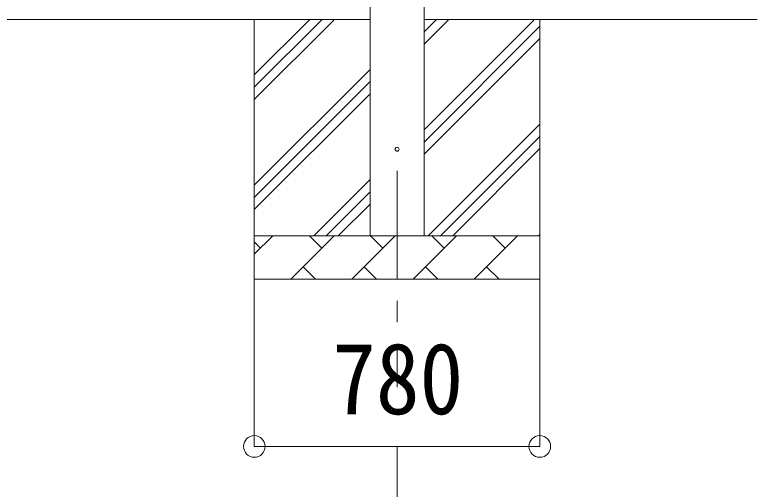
# Model space of a CAD drawing. Units: millimetres at full size, sheet at 1:50; details may follow other scales. Extents: x -14053 to 14053, y -9700 to 9700.
# Drawn here: x -4014 to -2298, y -6899 to -5803 of the extents above; entities that cross this region are included whole.
import ezdxf
from ezdxf.enums import TextEntityAlignment as Align

# ---------------------------------------------------------------- set-up
doc = ezdxf.new("R2010")
doc.units = ezdxf.units.MM
doc.header["$LTSCALE"] = 50
doc.header["$PDMODE"] = 32
doc.header["$PDSIZE"] = 50
doc.linetypes.add('CHAIN1', pattern=[8, 5, -1, 1, -1])
for name, color, linetype, lineweight in [('0-0_0', 7, 'Continuous', 9), ('0-1_Defpoints', 4, 'Continuous', 9), ('0-6_PARTS1', 6, 'Continuous', 9)]:
    doc.layers.add(name, color=color, linetype=linetype, lineweight=lineweight)
doc.styles.add('ＭＳ ゴシック', font='')
doc.styles.get('ＭＳ ゴシック').set_extended_font_data('MS Gothic')

msp = doc.modelspace()

# ---------------------------------------------------------------- linework, layer by layer
at = {"layer": '0-0_0'}
for p, q in [((-3193.23, -5813.82), (-7741.23, -5813.82)), ((-3460.73, -5813.82), (-3460.73, -6413.82)), ((-3460.73, -5998.87), (-3275.68, -5813.82)), ((-3460.73, -5970.59), (-3303.96, -5813.82)), ((-3460.73, -5942.3), (-3332.25, -5813.82)), ((-3068.23, -5813.82), (-2298.23, -5813.82)), ((-3068.23, -6068.92), (-2813.13, -5813.82)), ((-3068.23, -5870.93), (-3011.12, -5813.82)), ((-3068.23, -5842.64), (-3039.41, -5813.82)), ((-2800.73, -5813.82), (-2800.73, -6413.82)), ((-3068.23, -6097.2), (-2800.73, -5829.7)), ((-3068.23, -6125.49), (-2800.73, -5857.99)), ((-3460.73, -6196.86), (-3193.23, -5929.36)), ((-3460.73, -6225.14), (-3193.23, -5957.64)), ((-3460.73, -6253.43), (-3193.23, -5985.93)), ((-3058.57, -6313.82), (-2800.73, -6055.98)), ((-3030.29, -6313.82), (-2800.73, -6084.26)), ((-3002, -6313.82), (-2800.73, -6112.55)), ((-3323.13, -6313.82), (-3193.23, -6183.92)), ((-3294.85, -6313.82), (-3193.23, -6212.2)), ((-3266.56, -6313.82), (-3193.23, -6240.49)), ((-3460.73, -6313.82), (-2800.73, -6313.82)), ((-3460.73, -6356.71), (-3417.84, -6313.82)), ((-3376.42, -6413.82), (-3276.42, -6313.82)), ((-3304.97, -6342.37), (-3333.52, -6313.82)), ((-3234.99, -6413.82), (-3134.99, -6313.82)), ((-3163.55, -6342.37), (-3192.1, -6313.82)), ((-3093.57, -6413.82), (-2993.57, -6313.82)), ((-3022.13, -6342.37), (-3050.68, -6313.82)), ((-2952.15, -6413.82), (-2852.15, -6313.82)), ((-2880.7, -6342.37), (-2909.26, -6313.82)), ((-2804.01, -6313.82), (-2800.73, -6310.54)), ((-3446.39, -6342.37), (-3460.73, -6328.03)), ((-3347.86, -6385.27), (-3319.31, -6413.82)), ((-3206.44, -6385.27), (-3177.89, -6413.82)), ((-3065.02, -6385.27), (-3036.47, -6413.82)), ((-2923.6, -6385.27), (-2895.04, -6413.82)), ((-2800.73, -6413.82), (-3460.73, -6413.82))]:
    msp.add_line(p, q, dxfattribs=at)
at = {"layer": '0-1_Defpoints'}
for p, q in [((-3193.23, -6313.82), (-3193.23, -3458.82)), ((-3068.23, -3458.82), (-3068.23, -6313.82))]:
    msp.add_line(p, q, dxfattribs=at)
at = {"layer": '0-1_Defpoints', "color": 7, "linetype": 'CHAIN1'}
msp.add_line((-3130.73, -6163.82), (-3130.73, -6663.82), dxfattribs=at)
at = {"layer": '0-1_Defpoints'}
msp.add_circle((-3130.73, -6113.82), 4.5, dxfattribs=at)
at = {"layer": '0-6_PARTS1'}
for p, q in [((-3460.73, -6800.58), (-3460.73, -6413.82)), ((-2800.73, -6800.58), (-2800.73, -6413.82)), ((-3460.73, -6800.58), (-2800.73, -6800.58)), ((-3130.73, -7309.03), (-3130.73, -6800.58))]:
    msp.add_line(p, q, dxfattribs=at)
for p in [(-3460.73, -6800.58), (-2800.73, -6800.58)]:
    msp.add_point(p, dxfattribs=at)

# ---------------------------------------------------------------- texts
at = {"layer": '0-6_PARTS1', "color": 7, "style": 'ＭＳ ゴシック', "width": 0.9}
msp.add_text('780', height=165, dxfattribs=at).set_placement((-3280.73, -6775.58), align=Align.BOTTOM_LEFT)

doc.saveas('drawing.dxf')
